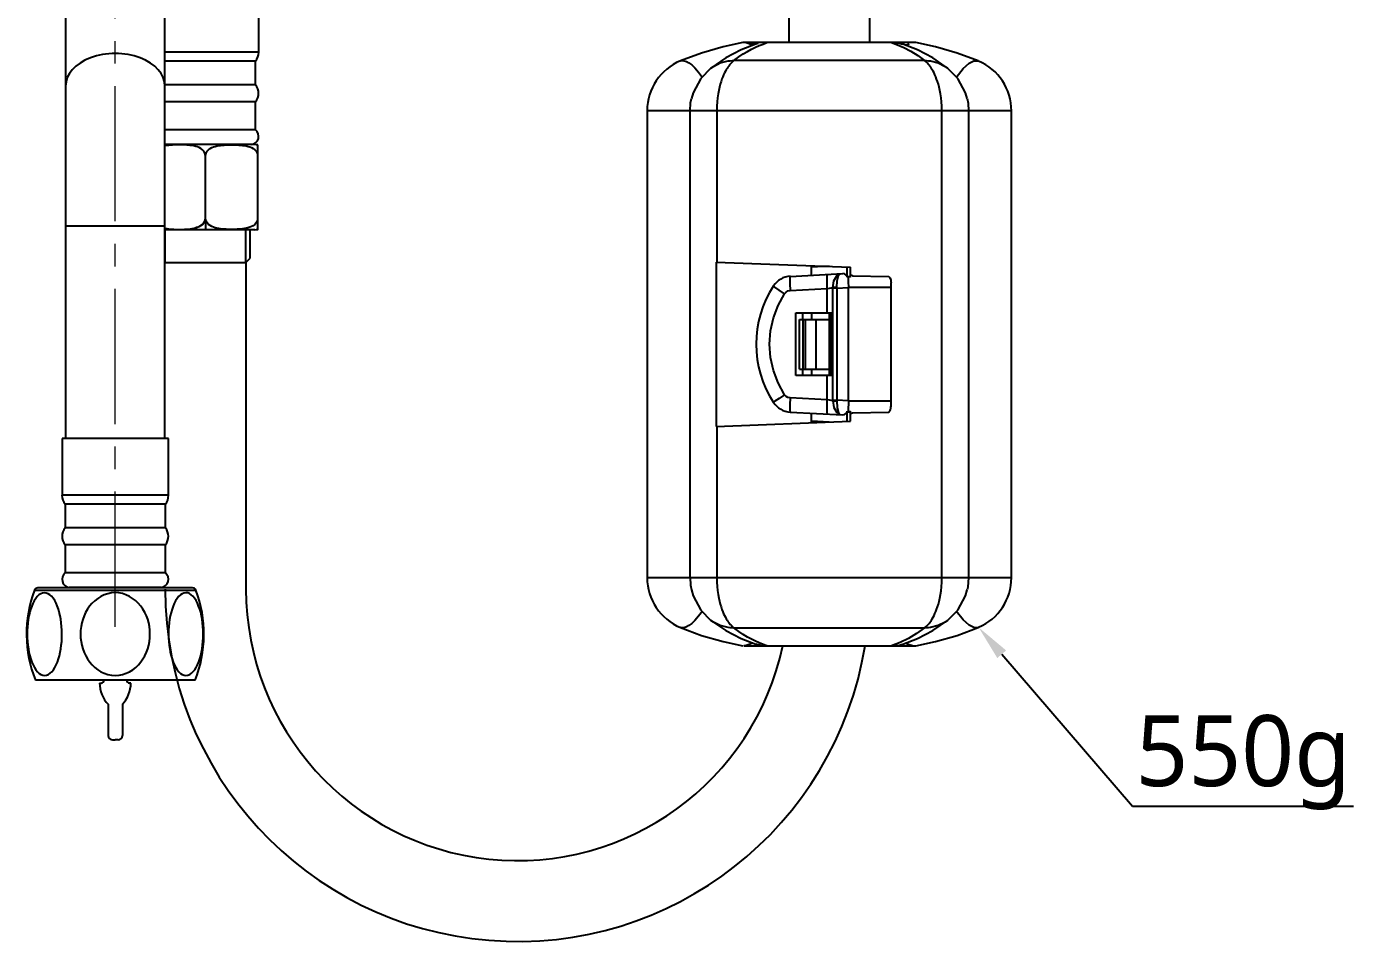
# Model space of a CAD drawing. Extents: x 0 to 1128, y 0 to 827.
# Drawn here: x 252.9 to 439.9, y 114 to 242.9 of the extents above; entities that cross this region are included whole.
import ezdxf
from ezdxf import colors
from ezdxf.entities.mleader import LeaderData, LeaderLine
from ezdxf.math import Vec2, Vec3

# ---------------------------------------------------------------- set-up
doc = ezdxf.new("R2010")
doc.units = 0
doc.header["$LTSCALE"] = 10
doc.header["$MEASUREMENT"] = 0
doc.linetypes.add('CENTER2', pattern=[28.575, 19.05, -3.175, 3.175, -3.175])
doc.layers.get('0').update_dxf_attribs({"linetype": 'CONTINUOUS'})
doc.layers.add('1', color=7, linetype='CONTINUOUS')
doc.layers.add('DEF_LAYER_ASSEM_MEMBER', color=7, linetype='CONTINUOUS')
doc.layers.add('Cneter', color=1, linetype='CENTER2', lineweight=13)
doc.styles.get("Standard").update_dxf_attribs({"font": ''})
doc.styles.get('Standard').set_extended_font_data('GulimChe')

msp = doc.modelspace()

# ---------------------------------------------------------------- linework, layer by layer
at = {"color": 7, "ltscale": 0.5}
for p, q in [((360.29, 316.83), (360.29, 240.66)), ((371.69, 240.66), (371.69, 316.86)), ((278.08, 215.8), (278.08, 214.3)), ((284.33, 214.3), (272.36, 214.3))]:
    msp.add_line(p, q, dxfattribs=at)
at = {"color": 7}
for p, q in [((272.39, 209.67), (272.39, 214.3)), ((283.77, 209.67), (283.77, 214.3)), ((284.33, 214.3), (284.33, 210.23)), ((272.39, 209.67), (272.36, 209.7)), ((272.39, 209.67), (283.77, 209.67)), ((283.77, 209.67), (284.33, 210.23)), ((283.77, 209.67), (283.78, 163.65))]:
    msp.add_line(p, q, dxfattribs=at)
at = {"color": 7, "linetype": 'Continuous'}
for p, q in [((263.16, 150.42), (263.36, 150.42)), ((267.56, 150.42), (267.36, 150.42)), ((264.36, 147.42), (264.36, 143.02)), ((266.36, 147.42), (266.36, 143.02)), ((264.96, 142.42), (265.36, 142.42)), ((265.76, 142.42), (265.36, 142.42))]:
    msp.add_line(p, q, dxfattribs=at)
at = {"color": 7, "ltscale": 0.5}
for radius, end in [(49.65, 350.7436), (38.25, 347.9483)]:
    msp.add_arc((322.03, 163.65), radius, 180, end, dxfattribs=at)
at = {"color": 7, "linetype": 'Continuous'}
for centre, radius, start, end in [((267.51, 150.42), 4.35, 180, 223.6028), ((263.36, 150.82), 0.4, 270, 0), ((263.21, 150.42), 4.35, 316.3972, 0), ((267.36, 150.82), 0.4, 180, 270), ((264.96, 143.02), 0.6, 180, 270), ((265.76, 143.02), 0.6, 270, 0)]:
    msp.add_arc(centre, radius, start, end, dxfattribs=at)
at = {"layer": '1', "color": 7, "linetype": 'Continuous'}
for p, q in [((258.36, 249.91), (258.36, 234.55)), ((272.36, 234.55), (272.36, 249.91)), ((285.58, 239.3), (285.58, 247.3)), ((285.58, 239.3), (272.36, 239.3)), ((285.14, 238.05), (272.36, 238.05)), ((285.14, 234.72), (285.14, 238.05)), ((258.36, 234.55), (258.36, 214.87)), ((285.14, 234.72), (272.36, 234.72)), ((272.36, 214.87), (272.36, 234.55)), ((285.14, 232.33), (272.42, 232.33)), ((285.14, 228.37), (285.14, 232.33)), ((285.14, 228.37), (272.36, 228.37)), ((285.08, 226.3), (272.36, 226.3)), ((278.03, 224.82), (278.08, 224.82)), ((278.08, 224.82), (278.12, 224.82)), ((285.44, 215.8), (285.44, 224.82)), ((278.08, 215.8), (278.03, 215.8)), ((278.12, 215.8), (278.08, 215.8)), ((285.44, 215.8), (285.39, 215.8)), ((258.36, 214.87), (258.36, 184.87)), ((258.36, 214.87), (272.36, 214.87)), ((272.36, 184.87), (272.36, 214.87)), ((285.05, 214.3), (272.36, 214.3)), ((257.86, 184.87), (257.86, 176.87)), ((272.86, 184.87), (257.86, 184.87)), ((272.86, 176.87), (272.86, 184.87)), ((272.86, 176.87), (257.86, 176.87)), ((258.29, 175.63), (258.29, 172.29)), ((272.42, 175.63), (258.29, 175.63)), ((272.42, 172.29), (272.42, 175.63)), ((272.42, 172.29), (258.29, 172.29)), ((258.29, 169.91), (258.29, 165.94)), ((272.42, 169.91), (258.29, 169.91)), ((272.42, 165.94), (272.42, 169.91)), ((272.42, 165.94), (258.29, 165.94)), ((253.98, 163.5), (276.73, 163.5)), ((276.26, 163.82), (254.45, 163.82)), ((271.86, 163.87), (258.86, 163.87)), ((276.61, 150.82), (254.11, 150.82))]:
    msp.add_line(p, q, dxfattribs=at)
at = {"layer": '1'}
for p, q in [((378.18, 240.66), (353.8, 240.66)), ((376.96, 240.66), (355.02, 240.66))]:
    msp.add_line(p, q, dxfattribs=at)
at = {"layer": '1', "color": 7, "linetype": 'Continuous'}
for centre, radius, start, end in [((283.58, 239.3), 2, 321.5492, 0), ((283.72, 233.53), 1.85, 319.994, 40.006), ((284.4, 227.46), 1.17, 278.4849, 50.9069), ((285.08, 224.82), 1.47, 75.697, 90), ((285.05, 215.8), 1.5, 270, 285.1302), ((259.85, 176.87), 2, 180, 218.4508), ((270.86, 176.87), 2, 321.5492, 0), ((259.71, 171.1), 1.85, 139.994, 220.006), ((271, 171.1), 1.85, 319.994, 40.006), ((259.03, 165.03), 1.17, 129.0931, 261.5151), ((271.68, 165.03), 1.17, 278.4849, 50.9069), ((270.38, 157.32), 17.53, 159.3657, 201.7699), ((254.45, 163.32), 0.5, 90, 159.3657), ((271.75, 163.88), 1.17, 180.299, 182.7427), ((276.26, 163.32), 0.5, 20.6343, 90), ((260.33, 157.32), 17.53, 338.2301, 20.6343)]:
    msp.add_arc(centre, radius, start, end, dxfattribs=at)
msp.add_ellipse((265.36, 234.55), major_axis=(7, 0), ratio=0.656059, start_param=0, end_param=3.141593, dxfattribs=at)
for points, knots in [([(278.03, 224.82), (278.03, 225.23), (277.74, 225.55), (277.13, 225.93), (276.79, 226.03), (275.77, 226.24), (275.08, 226.25), (273.71, 226.25), (273.02, 226.24), (272.36, 226.1)], [0, 0, 0, 0, 0.125, 0.125, 0.25, 0.25, 0.5, 0.5, 0.7474153, 0.7474153, 0.7474153, 0.7474153]), ([(278.12, 224.82), (278.12, 225.23), (278.42, 225.55), (279.03, 225.93), (279.37, 226.03), (280.38, 226.24), (281.07, 226.25), (282.45, 226.25), (283.14, 226.24), (284.16, 226.03), (284.49, 225.93), (285.1, 225.54), (285.39, 225.23), (285.39, 224.82)], [0, 0, 0, 0, 0.125, 0.125, 0.25, 0.25, 0.5, 0.5, 0.75, 0.75, 0.875, 0.875, 1, 1, 1, 1]), ([(285.44, 224.82), (285.44, 225.23), (285.44, 225.55), (285.44, 225.93), (285.44, 226.03), (285.44, 226.24), (285.44, 226.25), (285.44, 226.25)], [0, 0, 0, 0, 0.250187, 0.250187, 0.500375, 0.500375, 1, 1, 1, 1]), ([(272.36, 214.5), (273.03, 214.36), (273.72, 214.35), (275.09, 214.35), (275.79, 214.36), (276.8, 214.58), (277.14, 214.68), (277.74, 215.07), (278.03, 215.39), (278.03, 215.8)], [0.2517367, 0.2517367, 0.2517367, 0.2517367, 0.5, 0.5, 0.75, 0.75, 0.875, 0.875, 1, 1, 1, 1]), ([(278.03, 215.8), (278.03, 215.39), (277.74, 215.07), (277.19, 214.71), (276.9, 214.61), (276.62, 214.54)], [0, 0, 0, 0, 0.540501, 0.540501, 1, 1, 1, 1]), ([(285.39, 215.8), (285.39, 215.39), (285.1, 215.06), (284.49, 214.68), (284.15, 214.57), (283.14, 214.36), (282.44, 214.35), (281.06, 214.35), (280.37, 214.36), (279.35, 214.58), (279.02, 214.68), (278.41, 215.07), (278.12, 215.39), (278.12, 215.8)], [0, 0, 0, 0, 0.125, 0.125, 0.25, 0.25, 0.5, 0.5, 0.75, 0.75, 0.875, 0.875, 1, 1, 1, 1]), ([(285.44, 214.35), (285.44, 214.35), (285.44, 214.35), (285.44, 214.35), (285.44, 214.36), (285.44, 214.58), (285.44, 214.68), (285.44, 215.07), (285.44, 215.39), (285.44, 215.8)], [0, 0, 0, 0, 0.000101, 0.000101, 0.50005, 0.50005, 0.750025, 0.750025, 1, 1, 1, 1]), ([(257.59, 154.75), (257.32, 153.45), (256.83, 152.32), (255.53, 151.27), (254.75, 151.47), (253.59, 153.08), (253.2, 154.37), (252.88, 157.1), (252.93, 158.58), (253.46, 161.16), (253.96, 162.31), (255.26, 163.37), (256.04, 163.17), (257.2, 161.56), (257.59, 160.28), (257.92, 157.52), (257.87, 156.06), (257.59, 154.75)], [0, 0, 0, 0, 0.125, 0.125, 0.25, 0.25, 0.375, 0.375, 0.5, 0.5, 0.625, 0.625, 0.75, 0.75, 0.875, 0.875, 1, 1, 1, 1]), ([(265.36, 151.48), (263.93, 151.48), (262.61, 152.27), (260.9, 154.49), (260.46, 155.91), (260.46, 158.72), (260.89, 160.13), (262.59, 162.35), (263.93, 163.15), (266.74, 163.16), (268.09, 162.38), (269.82, 160.15), (270.25, 158.73), (270.26, 155.92), (269.82, 154.5), (268.11, 152.27), (266.78, 151.48), (265.36, 151.48)], [0, 0, 0, 0, 0.125, 0.125, 0.25, 0.25, 0.375, 0.375, 0.5, 0.5, 0.625, 0.625, 0.75, 0.75, 0.875, 0.875, 1, 1, 1, 1]), ([(273.12, 154.75), (272.85, 156.06), (272.79, 157.51), (273.12, 160.25), (273.49, 161.52), (274.65, 163.16), (275.42, 163.38), (276.73, 162.35), (277.24, 161.2), (277.78, 158.61), (277.83, 157.13), (277.52, 154.4), (277.13, 153.11), (275.99, 151.49), (275.21, 151.26), (273.89, 152.3), (273.39, 153.45), (273.12, 154.75)], [0, 0, 0, 0, 0.125, 0.125, 0.25, 0.25, 0.375, 0.375, 0.5, 0.5, 0.625, 0.625, 0.75, 0.75, 0.875, 0.875, 1, 1, 1, 1])]:
    msp.add_open_spline(points, degree=3, knots=knots, dxfattribs=at)
msp.add_open_spline([(278.08, 215.8), (278.08, 224.82)], degree=1, dxfattribs=at)
at = {"layer": 'Cneter', "color": 1, "lineweight": 5, "ltscale": 0.1}
msp.add_open_spline([(265.36, 158.34), (265.36, 315.26), (265.36, 320.26)], degree=1, knots=[0, 0, 0.903337, 1, 1], dxfattribs=at)
at = {"layer": 'DEF_LAYER_ASSEM_MEMBER', "color": 7, "linetype": 'Continuous', "lineweight": -3}
for p, q in [((353.55, 239.65), (351.4, 238.52)), ((355.62, 240.44), (353.55, 239.65)), ((355.97, 240.54), (355.62, 240.44)), ((378.43, 239.65), (376.36, 240.44)), ((376.75, 240.29), (377.27, 240.5)), ((380.94, 240.07), (378.18, 240.66)), ((380.57, 238.52), (378.43, 239.65)), ((347.99, 239.2), (345, 238.09)), ((351.4, 238.52), (349.31, 237.08)), ((382.66, 237.08), (380.57, 238.52)), ((349.31, 237.08), (347.88, 235.63)), ((384.1, 235.62), (382.66, 237.08)), ((340.32, 231.07), (340.32, 165.27)), ((346.36, 165.27), (346.36, 231.07)), ((385.61, 231.07), (385.61, 165.27)), ((391.66, 165.27), (391.66, 231.07)), ((350.03, 209.74), (368.99, 209.01)), ((350.03, 209.74), (350.03, 186.59)), ((360.48, 207.73), (367.88, 208.12)), ((363.49, 207.89), (363.49, 209.3)), ((365.99, 209.17), (363.49, 209.04)), ((368.11, 208.07), (367.88, 208.12)), ((368.31, 207.92), (368.11, 208.07)), ((368.49, 207.67), (368.31, 207.92)), ((368.49, 207.62), (368.49, 209.04)), ((368.64, 207.68), (368.49, 207.67)), ((368.76, 207.67), (368.64, 207.68)), ((368.99, 207.62), (368.99, 209.01)), ((368.99, 207.94), (369.12, 207.89)), ((374.68, 207.04), (374.69, 206.88)), ((374.69, 189.45), (374.69, 206.88)), ((361.28, 202.57), (366.28, 202.57)), ((361.28, 193.77), (361.28, 202.57)), ((362.28, 201.67), (362.28, 202.57)), ((363.49, 202.57), (363.49, 201.67)), ((365.99, 202.57), (365.99, 193.77)), ((366.28, 193.77), (366.28, 202.57)), ((361.78, 201.67), (365.99, 201.67)), ((361.78, 194.67), (361.78, 201.67)), ((361.78, 194.67), (365.99, 194.67)), ((362.28, 193.77), (362.28, 194.67)), ((363.49, 194.67), (363.49, 193.77)), ((366.28, 193.77), (361.28, 193.77)), ((374.68, 189.3), (374.69, 189.45)), ((350.03, 186.59), (368.99, 187.32)), ((360.48, 188.6), (367.88, 188.21)), ((363.49, 187.04), (363.49, 188.44)), ((365.99, 187.17), (363.49, 187.3)), ((367.88, 188.21), (368.11, 188.26)), ((368.49, 187.3), (368.49, 188.72)), ((368.49, 188.66), (368.65, 188.66)), ((368.88, 188.68), (368.99, 188.72)), ((368.99, 187.32), (368.99, 188.72)), ((368.99, 188.39), (369.12, 188.44)), ((347.88, 160.71), (349.31, 159.25)), ((349.31, 159.25), (351.4, 157.82)), ((380.57, 157.82), (382.66, 159.25)), ((382.66, 159.25), (384.1, 160.71)), ((351.4, 157.82), (353.55, 156.69)), ((378.43, 156.69), (380.57, 157.82)), ((351.04, 156.26), (353.8, 155.68)), ((353.55, 156.69), (355.62, 155.89)), ((354.27, 155.71), (353.94, 155.67)), ((353.94, 155.67), (378.04, 155.67)), ((354.7, 155.83), (354.27, 155.71)), ((355.22, 156.04), (354.7, 155.83)), ((376.36, 155.89), (378.43, 156.69)), ((377.71, 155.71), (378.04, 155.67)), ((378.04, 155.67), (378.18, 155.68))]:
    msp.add_line(p, q, dxfattribs=at)
at = {"layer": 'DEF_LAYER_ASSEM_MEMBER', "color": 9, "linetype": 'Continuous', "lineweight": -3}
for p, q in [((356.65, 240.47), (357.19, 240.67)), ((375.93, 240.23), (376.5, 239.97)), ((376.5, 239.97), (377.48, 239.45)), ((345.32, 238.15), (345.56, 238.12)), ((379.41, 238.15), (352.56, 238.15)), ((380.26, 238.09), (381.34, 237.81)), ((349.31, 237.08), (349.65, 237.32)), ((391.66, 231.07), (340.32, 231.07)), ((350.12, 231.07), (350.12, 209.73)), ((381.86, 165.27), (381.86, 231.07)), ((368.65, 207.68), (368.67, 206.99)), ((360.47, 205.73), (365.71, 206.01)), ((365.71, 202.57), (365.71, 206.01)), ((367.05, 206.07), (366.47, 206.07)), ((366.47, 190.26), (366.47, 206.07)), ((367.05, 206.07), (368.69, 206.16)), ((367.05, 206.07), (367.05, 206.16)), ((367.05, 206.07), (367.05, 190.26)), ((368.67, 206.99), (368.69, 206.16)), ((374.69, 206.16), (368.69, 206.16)), ((368.69, 190.17), (368.69, 206.16)), ((362.28, 201.67), (362.28, 194.67)), ((362.66, 194.67), (362.66, 201.67)), ((364.07, 201.67), (364.07, 194.67)), ((365.71, 190.32), (365.71, 193.77)), ((365.71, 190.32), (360.47, 190.6)), ((366.47, 190.26), (367.05, 190.26)), ((368.69, 190.17), (367.05, 190.26)), ((367.05, 190.17), (367.05, 190.26)), ((368.69, 190.17), (368.65, 188.72)), ((368.69, 190.17), (374.69, 190.17)), ((368.65, 188.72), (368.65, 188.65)), ((350.12, 186.6), (350.12, 165.27)), ((340.32, 165.27), (391.66, 165.27)), ((382.66, 159.25), (382.33, 159.01)), ((351.72, 158.25), (350.63, 158.52)), ((352.56, 158.19), (379.41, 158.19))]:
    msp.add_line(p, q, dxfattribs=at)
at = {"layer": 'DEF_LAYER_ASSEM_MEMBER', "color": 7, "linetype": 'Continuous', "lineweight": -3}
for points in [[(353.8, 240.66), (351.04, 240.07), (347.99, 239.2)], [(355.22, 240.29), (354.7, 240.5), (354.27, 240.63)], [(354.74, 240.42), (354.88, 240.52), (355.32, 240.62), (355.61, 240.67)], [(374.78, 240.67), (375.83, 240.57), (376.36, 240.44)], [(386.98, 238.09), (383.99, 239.2), (380.94, 240.07)], [(347.88, 235.63), (346.8, 233.61), (346.56, 232.77)], [(385.42, 232.77), (385.18, 233.6), (384.1, 235.62)], [(346.36, 231.07), (346.44, 232.17), (346.56, 232.77)], [(385.42, 232.77), (385.54, 232.15), (385.61, 231.07)], [(367.05, 206.16), (367.09, 207.12), (367.27, 207.83), (367.51, 208.1)], [(368.99, 207.62), (368.88, 207.65), (368.76, 207.67)], [(369.12, 207.89), (369.25, 207.82), (374.36, 207.73)], [(374.36, 207.73), (374.46, 207.62), (374.55, 207.49), (374.61, 207.35), (374.66, 207.19), (374.68, 207.04)], [(367.05, 190.17), (367.09, 189.22), (367.27, 188.5), (367.51, 188.23)], [(374.36, 188.6), (374.46, 188.71), (374.55, 188.84), (374.61, 188.98), (374.66, 189.14), (374.68, 189.3)], [(368.11, 188.26), (368.31, 188.41), (368.49, 188.66)], [(368.65, 188.66), (368.76, 188.66), (368.88, 188.68)], [(369.12, 188.44), (369.25, 188.51), (374.36, 188.6)], [(346.36, 165.27), (346.43, 164.22), (346.55, 163.56)], [(385.61, 165.27), (385.5, 163.92), (385.42, 163.56)], [(346.56, 163.56), (346.8, 162.73), (347.88, 160.71)], [(384.1, 160.71), (385.18, 162.72), (385.42, 163.56)], [(345, 158.25), (347.99, 157.14), (351.04, 156.26)], [(378.18, 155.68), (380.94, 156.26), (383.99, 157.14), (386.98, 158.25)], [(356.43, 155.69), (355.97, 155.8), (355.62, 155.89)], [(374.78, 155.67), (375.83, 155.76), (376.36, 155.89)], [(376.75, 156.04), (377.27, 155.83), (377.71, 155.71)]]:
    msp.add_lwpolyline(points, dxfattribs=at)
at = {"layer": 'DEF_LAYER_ASSEM_MEMBER', "color": 9, "linetype": 'Continuous', "lineweight": -3}
for points in [[(353.87, 239.07), (354.47, 239.43), (355.03, 239.74), (355.58, 240.02)], [(355.58, 240.02), (356.12, 240.26), (356.65, 240.47)], [(374.78, 240.67), (375.36, 240.46), (375.93, 240.23)], [(377.48, 239.45), (378.46, 238.84), (379.41, 238.15)], [(345, 238.09), (345.14, 238.13), (345.32, 238.15)], [(345.56, 238.12), (345.86, 238.02), (346.2, 237.83), (346.61, 237.52)], [(346.61, 237.52), (347.06, 237.09), (347.57, 236.51), (348.13, 235.76)], [(349.65, 237.32), (350.63, 237.81), (351.72, 238.09)], [(352.56, 238.15), (352.46, 238.06), (352.36, 237.97), (352.25, 237.87), (352.15, 237.77), (352.04, 237.65), (351.93, 237.52), (351.82, 237.37), (351.7, 237.22), (351.59, 237.04), (351.47, 236.86), (351.35, 236.64), (351.23, 236.41), (351.1, 236.14), (350.98, 235.86), (350.85, 235.54), (350.74, 235.2), (350.62, 234.81), (350.51, 234.4)], [(351.72, 238.09), (352, 238.12), (352.28, 238.14), (352.56, 238.15)], [(352.56, 238.15), (353.24, 238.64), (353.87, 239.07)], [(379.41, 238.15), (379.7, 238.14), (379.98, 238.12), (380.26, 238.09)], [(381.24, 235.2), (381.12, 235.53), (381, 235.86), (380.88, 236.14), (380.75, 236.4), (380.63, 236.63), (380.51, 236.85), (380.4, 237.03), (380.28, 237.21), (380.17, 237.37), (380.05, 237.51), (379.94, 237.64), (379.83, 237.76), (379.73, 237.87), (379.62, 237.97), (379.52, 238.06), (379.41, 238.15)], [(381.34, 237.81), (382.33, 237.32), (382.66, 237.08)], [(383.85, 235.76), (384.85, 237.02), (385.71, 237.78), (386.38, 238.11), (386.91, 238.11), (386.98, 238.08)], [(350.51, 234.4), (350.4, 233.93), (350.31, 233.45), (350.23, 232.9), (350.17, 232.34), (350.13, 231.7), (350.12, 231.07)], [(381.86, 231.07), (381.84, 231.71), (381.8, 232.34), (381.75, 232.9), (381.66, 233.45), (381.58, 233.93), (381.47, 234.4), (381.36, 234.8), (381.24, 235.2)], [(360.48, 207.73), (360.44, 207.46), (360.43, 206.73), (360.47, 205.73)], [(365.71, 206.01), (365.67, 207.01), (365.67, 207.74), (365.72, 208.01)], [(366.47, 206.13), (366.62, 207.08), (367.03, 207.82), (367.51, 208.1)], [(359.69, 205.28), (358.92, 205.8), (358.33, 206.21), (358.12, 206.38)], [(359.69, 205.28), (359.89, 205.51), (360.17, 205.67), (360.47, 205.73)], [(365.71, 206.01), (366, 206.06), (366.27, 206.1), (366.47, 206.13)], [(367.05, 206.16), (366.83, 206.15), (366.63, 206.14), (366.47, 206.13)], [(359.69, 191.05), (358.77, 192.7), (358.11, 194.46), (357.7, 196.3), (357.56, 198.18), (357.7, 200.05), (358.11, 201.88), (358.78, 203.64), (359.69, 205.28)], [(359.69, 191.05), (358.91, 190.53), (358.33, 190.12), (358.12, 189.96)], [(360.47, 190.6), (360.17, 190.66), (359.89, 190.82), (359.69, 191.05)], [(360.47, 190.6), (360.43, 189.6), (360.44, 188.87), (360.48, 188.6)], [(365.72, 188.33), (365.67, 188.6), (365.67, 189.33), (365.71, 190.32)], [(366.47, 190.2), (366.27, 190.24), (366, 190.28), (365.71, 190.32)], [(366.47, 190.2), (366.63, 190.19), (366.83, 190.18), (367.05, 190.17)], [(366.47, 190.2), (366.62, 189.26), (367.04, 188.52), (367.51, 188.23)], [(350.12, 165.27), (350.13, 164.63), (350.17, 164), (350.23, 163.44), (350.31, 162.89), (350.4, 162.4), (350.51, 161.94), (350.62, 161.53), (350.74, 161.14)], [(381.58, 162.4), (381.66, 162.88), (381.75, 163.43), (381.8, 163.99), (381.84, 164.63), (381.86, 165.27)], [(350.74, 161.14), (350.85, 160.8), (350.98, 160.47), (351.1, 160.19), (351.23, 159.93), (351.35, 159.7), (351.47, 159.48), (351.59, 159.29), (351.7, 159.11), (351.82, 158.96), (351.93, 158.81), (352.04, 158.68), (352.15, 158.56), (352.25, 158.46), (352.36, 158.36), (352.46, 158.27), (352.56, 158.19)], [(379.41, 158.19), (379.52, 158.27), (379.62, 158.37), (379.73, 158.46), (379.83, 158.57), (379.94, 158.69), (380.05, 158.82), (380.17, 158.97), (380.28, 159.12), (380.4, 159.3), (380.51, 159.49), (380.63, 159.7), (380.75, 159.93), (380.88, 160.2), (381, 160.48), (381.12, 160.8), (381.24, 161.14), (381.36, 161.53), (381.47, 161.93), (381.58, 162.4)], [(348.13, 160.57), (347.57, 159.83), (347.06, 159.25), (346.61, 158.81)], [(350.63, 158.52), (349.65, 159.01), (349.31, 159.25)], [(382.33, 159.01), (381.34, 158.52), (380.26, 158.25)], [(386.98, 158.25), (386.91, 158.22), (386.38, 158.23), (385.7, 158.56), (384.85, 159.32), (383.85, 160.57)], [(345.32, 158.19), (345.14, 158.21), (345, 158.25)], [(346.61, 158.81), (346.2, 158.51), (345.86, 158.32), (345.56, 158.22), (345.32, 158.19)], [(352.56, 158.19), (352.28, 158.19), (352, 158.21), (351.72, 158.25)], [(354.47, 156.9), (353.87, 157.27), (353.24, 157.69), (352.56, 158.19)], [(379.41, 158.19), (378.28, 157.38), (377.13, 156.69)], [(380.26, 158.25), (379.98, 158.21), (379.7, 158.19), (379.41, 158.19)], [(355.58, 156.32), (355.03, 156.59), (354.47, 156.9)], [(357.2, 155.67), (356.65, 155.86), (356.11, 156.07), (355.58, 156.32)], [(377.13, 156.69), (375.96, 156.12), (374.78, 155.67)]]:
    msp.add_lwpolyline(points, dxfattribs=at)
at = {"layer": 'DEF_LAYER_ASSEM_MEMBER', "color": 7, "linetype": 'Continuous', "lineweight": -3}
for centre, radius, start, end in [((347.92, 231.07), 7.6, 112.6184, 180), ((384.06, 231.07), 7.6, 0, 67.0214), ((360.64, 204.74), 3, 93, 146.8091), ((370.68, 198.17), 15, 146.8091, 213.1909), ((360.64, 191.6), 3, 213.1909, 267), ((347.92, 165.27), 7.6, 180, 247.3816), ((384.06, 165.27), 7.6, 292.9786, 0)]:
    msp.add_arc(centre, radius, start, end, dxfattribs=at)

# ---------------------------------------------------------------- leaders
at = {"ltscale": 0.5}
ml = msp.add_multileader_mtext('Standard', dxfattribs=at)
ml.set_content('{\\fNanumGothic|b0|i0|c129|p50;550g}', color=256)
ml.set_leader_properties(color=5)
ml.build(insert=Vec2(0, 0))
ml.multileader.update_dxf_attribs({"text_left_attachment_type": 6, "text_right_attachment_type": 6, "dogleg_length": 0.36, "arrow_head_size": 5})
ctx = ml.context
ctx.base_point, ctx.char_height, ctx.arrow_head_size, ctx.landing_gap_size, ctx.plane_origin = Vec3(409.06, 133.05), 10, 5, 0.09, Vec3(381.54, 150.39)
ctx.left_attachment, ctx.right_attachment = 6, 6
notes = []
notes.append((ctx, [(0, (1, 1, 0), (408.7, 133.05), (1, 0), 0.36, [(0, [(387.03, 158.27)], 0, [])])]))
ctx.mtext.insert, ctx.mtext.flow_direction = Vec3(409.15, 145.89), 5
for ctx, leaders in notes:
    for number, flags, end, landing, length, lines in leaders:
        leader = LeaderData()
        leader.index, (leader.has_last_leader_line, leader.has_dogleg_vector, leader.attachment_direction) = number, flags
        leader.last_leader_point, leader.dogleg_vector, leader.dogleg_length = Vec3(end), Vec3(landing), length
        for number, points, colour, breaks in lines:
            line = LeaderLine()
            line.index, line.vertices, line.color, line.breaks = number, Vec3.list(points), colors.encode_raw_color(colour), breaks
            leader.lines.append(line)
        ctx.leaders.append(leader)

doc.saveas('drawing.dxf')
